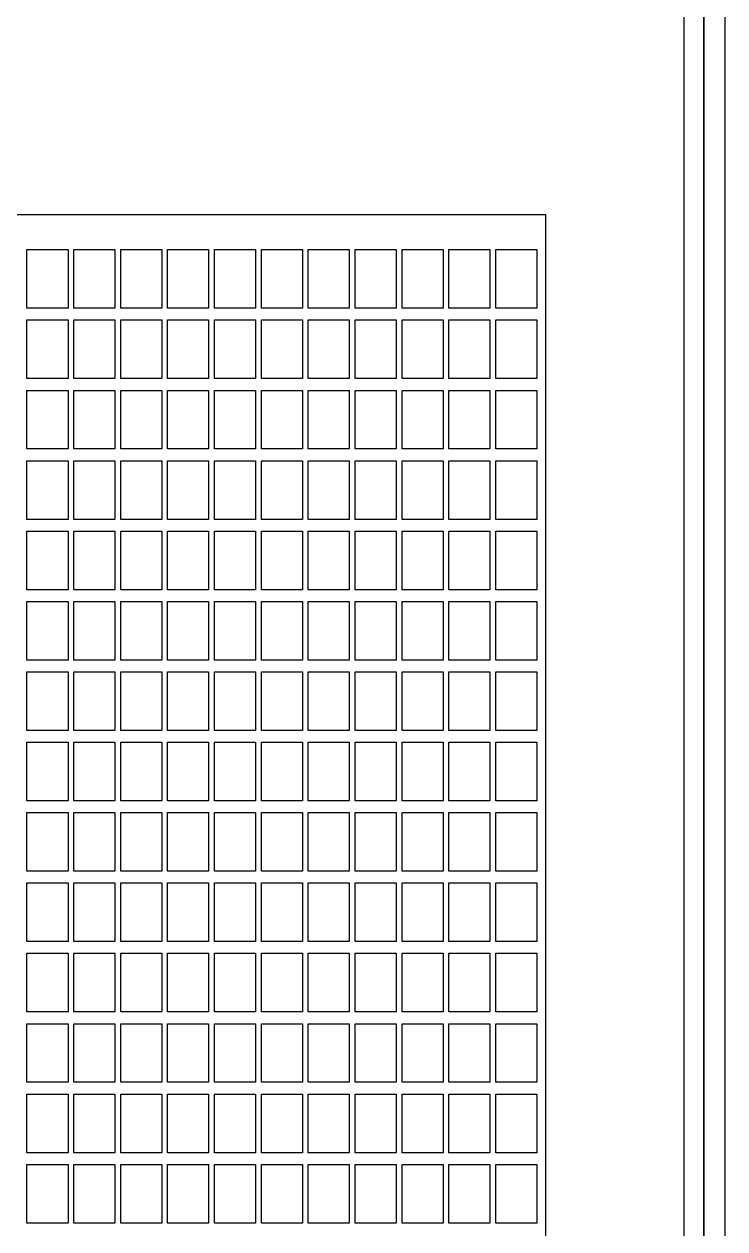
# Model space of a CAD drawing. Header units: inches. Extents: x 0 to 420, y 0 to 297.
# Drawn here: x 67.91 to 91.83, y 103.18 to 144.27 of the extents above; entities that cross this region are included whole.
import ezdxf
from ezdxf.lldxf.tags import DXFTag

# ---------------------------------------------------------------- set-up
doc = ezdxf.new("R2010")
doc.units = ezdxf.units.IN
doc.layers.add('Default', color=7, linetype='Continuous')
doc.layers.add('DV1_Default', color=7, linetype='Continuous')
tags = doc.linetypes.add('CENTER2', pattern=[1.125, 0.75, -0.125, 0.125, -0.125]).pattern_tags.tags
tags[10:11] = [DXFTag(74, 4), DXFTag(75, 0), DXFTag(340, '0'), DXFTag(46, 0.0), DXFTag(50, 0.0), DXFTag(44, 0.0), DXFTag(45, 0.0)]
tags[8:9] = [DXFTag(74, 4), DXFTag(75, 0), DXFTag(340, '0'), DXFTag(46, 0.0), DXFTag(50, 0.0), DXFTag(44, 0.0), DXFTag(45, 0.0)]
tags[6:7] = [DXFTag(74, 4), DXFTag(75, 0), DXFTag(340, '0'), DXFTag(46, 0.0), DXFTag(50, 0.0), DXFTag(44, 0.0), DXFTag(45, 0.0)]
tags[4:5] = [DXFTag(74, 4), DXFTag(75, 0), DXFTag(340, '0'), DXFTag(46, 0.0), DXFTag(50, 0.0), DXFTag(44, 0.0), DXFTag(45, 0.0)]

# ---------------------------------------------------------------- blocks, each defined once
blk = doc.blocks.new('SE')
at = {"layer": 'DV1_Default', "color": 7, "linetype": 'Continuous', "ltscale": 25.4}
for p, q in [((91.109, 63.096), (91.109, 238.376)), ((91.109, 238.376), (91.109, 63.096)), ((91.829, 238.376), (91.829, 63.096)), ((91.109, 63.096), (91.109, 222.376)), ((90.429, 217.336), (90.429, 68.136)), ((68.009, 136.576), (69.409, 136.576)), ((68.009, 134.576), (68.009, 136.576)), ((69.409, 136.576), (69.409, 134.576)), ((69.609, 136.576), (71.009, 136.576)), ((69.609, 134.576), (69.609, 136.576)), ((71.009, 136.576), (71.009, 134.576)), ((71.209, 136.576), (72.609, 136.576)), ((71.209, 134.576), (71.209, 136.576)), ((72.609, 136.576), (72.609, 134.576)), ((72.809, 136.576), (74.209, 136.576)), ((72.809, 134.576), (72.809, 136.576)), ((74.209, 136.576), (74.209, 134.576)), ((74.409, 136.576), (75.809, 136.576)), ((74.409, 134.576), (74.409, 136.576)), ((75.809, 136.576), (75.809, 134.576)), ((76.009, 136.576), (77.409, 136.576)), ((76.009, 134.576), (76.009, 136.576)), ((77.409, 136.576), (77.409, 134.576)), ((77.609, 136.576), (79.009, 136.576)), ((77.609, 134.576), (77.609, 136.576)), ((79.009, 136.576), (79.009, 134.576)), ((79.209, 136.576), (80.609, 136.576)), ((79.209, 134.576), (79.209, 136.576)), ((80.609, 136.576), (80.609, 134.576)), ((80.809, 136.576), (82.209, 136.576)), ((80.809, 134.576), (80.809, 136.576)), ((82.209, 136.576), (82.209, 134.576)), ((82.409, 136.576), (83.809, 136.576)), ((82.409, 134.576), (82.409, 136.576)), ((83.809, 136.576), (83.809, 134.576)), ((84.009, 136.576), (85.409, 136.576)), ((84.009, 134.576), (84.009, 136.576)), ((85.409, 136.576), (85.409, 134.576)), ((69.409, 134.576), (68.009, 134.576)), ((71.009, 134.576), (69.609, 134.576)), ((72.609, 134.576), (71.209, 134.576)), ((74.209, 134.576), (72.809, 134.576)), ((75.809, 134.576), (74.409, 134.576)), ((77.409, 134.576), (76.009, 134.576)), ((79.009, 134.576), (77.609, 134.576)), ((80.609, 134.576), (79.209, 134.576)), ((82.209, 134.576), (80.809, 134.576)), ((83.809, 134.576), (82.409, 134.576)), ((85.409, 134.576), (84.009, 134.576)), ((68.009, 134.176), (69.409, 134.176)), ((68.009, 132.176), (68.009, 134.176)), ((69.409, 134.176), (69.409, 132.176)), ((69.609, 134.176), (71.009, 134.176)), ((69.609, 132.176), (69.609, 134.176)), ((71.009, 134.176), (71.009, 132.176)), ((71.209, 134.176), (72.609, 134.176)), ((71.209, 132.176), (71.209, 134.176)), ((72.609, 134.176), (72.609, 132.176)), ((72.809, 134.176), (74.209, 134.176)), ((72.809, 132.176), (72.809, 134.176)), ((74.209, 134.176), (74.209, 132.176)), ((74.409, 134.176), (75.809, 134.176)), ((74.409, 132.176), (74.409, 134.176)), ((75.809, 134.176), (75.809, 132.176)), ((76.009, 134.176), (77.409, 134.176)), ((76.009, 132.176), (76.009, 134.176)), ((77.409, 134.176), (77.409, 132.176)), ((77.609, 134.176), (79.009, 134.176)), ((77.609, 132.176), (77.609, 134.176)), ((79.009, 134.176), (79.009, 132.176)), ((79.209, 134.176), (80.609, 134.176)), ((79.209, 132.176), (79.209, 134.176)), ((80.609, 134.176), (80.609, 132.176)), ((80.809, 134.176), (82.209, 134.176)), ((80.809, 132.176), (80.809, 134.176)), ((82.209, 134.176), (82.209, 132.176)), ((82.409, 134.176), (83.809, 134.176)), ((82.409, 132.176), (82.409, 134.176)), ((83.809, 134.176), (83.809, 132.176)), ((84.009, 134.176), (85.409, 134.176)), ((84.009, 132.176), (84.009, 134.176)), ((85.409, 134.176), (85.409, 132.176)), ((69.409, 132.176), (68.009, 132.176)), ((71.009, 132.176), (69.609, 132.176)), ((72.609, 132.176), (71.209, 132.176)), ((74.209, 132.176), (72.809, 132.176)), ((75.809, 132.176), (74.409, 132.176)), ((77.409, 132.176), (76.009, 132.176)), ((79.009, 132.176), (77.609, 132.176)), ((80.609, 132.176), (79.209, 132.176)), ((82.209, 132.176), (80.809, 132.176)), ((83.809, 132.176), (82.409, 132.176)), ((85.409, 132.176), (84.009, 132.176)), ((68.009, 131.776), (69.409, 131.776)), ((68.009, 129.776), (68.009, 131.776)), ((69.409, 131.776), (69.409, 129.776)), ((69.609, 131.776), (71.009, 131.776)), ((69.609, 129.776), (69.609, 131.776)), ((71.009, 131.776), (71.009, 129.776)), ((71.209, 131.776), (72.609, 131.776)), ((71.209, 129.776), (71.209, 131.776)), ((72.609, 131.776), (72.609, 129.776)), ((72.809, 131.776), (74.209, 131.776)), ((72.809, 129.776), (72.809, 131.776)), ((74.209, 131.776), (74.209, 129.776)), ((74.409, 131.776), (75.809, 131.776)), ((74.409, 129.776), (74.409, 131.776)), ((75.809, 131.776), (75.809, 129.776)), ((76.009, 131.776), (77.409, 131.776)), ((76.009, 129.776), (76.009, 131.776)), ((77.409, 131.776), (77.409, 129.776)), ((77.609, 131.776), (79.009, 131.776)), ((77.609, 129.776), (77.609, 131.776)), ((79.009, 131.776), (79.009, 129.776)), ((79.209, 131.776), (80.609, 131.776)), ((79.209, 129.776), (79.209, 131.776)), ((80.609, 131.776), (80.609, 129.776)), ((80.809, 131.776), (82.209, 131.776)), ((80.809, 129.776), (80.809, 131.776)), ((82.209, 131.776), (82.209, 129.776)), ((82.409, 131.776), (83.809, 131.776)), ((82.409, 129.776), (82.409, 131.776)), ((83.809, 131.776), (83.809, 129.776)), ((84.009, 131.776), (85.409, 131.776)), ((84.009, 129.776), (84.009, 131.776)), ((85.409, 131.776), (85.409, 129.776)), ((69.409, 129.776), (68.009, 129.776)), ((71.009, 129.776), (69.609, 129.776)), ((72.609, 129.776), (71.209, 129.776)), ((74.209, 129.776), (72.809, 129.776)), ((75.809, 129.776), (74.409, 129.776)), ((77.409, 129.776), (76.009, 129.776)), ((79.009, 129.776), (77.609, 129.776)), ((80.609, 129.776), (79.209, 129.776)), ((82.209, 129.776), (80.809, 129.776)), ((83.809, 129.776), (82.409, 129.776)), ((85.409, 129.776), (84.009, 129.776)), ((68.009, 129.376), (69.409, 129.376)), ((68.009, 127.376), (68.009, 129.376)), ((69.409, 129.376), (69.409, 127.376)), ((69.609, 129.376), (71.009, 129.376)), ((69.609, 127.376), (69.609, 129.376)), ((71.009, 129.376), (71.009, 127.376)), ((71.209, 129.376), (72.609, 129.376)), ((71.209, 127.376), (71.209, 129.376)), ((72.609, 129.376), (72.609, 127.376)), ((72.809, 129.376), (74.209, 129.376)), ((72.809, 127.376), (72.809, 129.376)), ((74.209, 129.376), (74.209, 127.376)), ((74.409, 129.376), (75.809, 129.376)), ((74.409, 127.376), (74.409, 129.376)), ((75.809, 129.376), (75.809, 127.376)), ((76.009, 129.376), (77.409, 129.376)), ((76.009, 127.376), (76.009, 129.376)), ((77.409, 129.376), (77.409, 127.376)), ((77.609, 129.376), (79.009, 129.376)), ((77.609, 127.376), (77.609, 129.376)), ((79.009, 129.376), (79.009, 127.376)), ((79.209, 129.376), (80.609, 129.376)), ((79.209, 127.376), (79.209, 129.376)), ((80.609, 129.376), (80.609, 127.376)), ((80.809, 129.376), (82.209, 129.376)), ((80.809, 127.376), (80.809, 129.376)), ((82.209, 129.376), (82.209, 127.376)), ((82.409, 129.376), (83.809, 129.376)), ((82.409, 127.376), (82.409, 129.376)), ((83.809, 129.376), (83.809, 127.376)), ((84.009, 129.376), (85.409, 129.376)), ((84.009, 127.376), (84.009, 129.376)), ((85.409, 129.376), (85.409, 127.376)), ((69.409, 127.376), (68.009, 127.376)), ((68.009, 126.976), (69.409, 126.976)), ((68.009, 124.976), (68.009, 126.976)), ((69.409, 126.976), (69.409, 124.976)), ((71.009, 127.376), (69.609, 127.376)), ((69.609, 126.976), (71.009, 126.976)), ((69.609, 124.976), (69.609, 126.976)), ((71.009, 126.976), (71.009, 124.976)), ((72.609, 127.376), (71.209, 127.376)), ((71.209, 126.976), (72.609, 126.976)), ((71.209, 124.976), (71.209, 126.976)), ((72.609, 126.976), (72.609, 124.976)), ((74.209, 127.376), (72.809, 127.376)), ((72.809, 126.976), (74.209, 126.976)), ((72.809, 124.976), (72.809, 126.976)), ((74.209, 126.976), (74.209, 124.976)), ((75.809, 127.376), (74.409, 127.376)), ((74.409, 126.976), (75.809, 126.976)), ((74.409, 124.976), (74.409, 126.976)), ((75.809, 126.976), (75.809, 124.976)), ((77.409, 127.376), (76.009, 127.376)), ((76.009, 126.976), (77.409, 126.976)), ((76.009, 124.976), (76.009, 126.976)), ((77.409, 126.976), (77.409, 124.976)), ((79.009, 127.376), (77.609, 127.376)), ((77.609, 126.976), (79.009, 126.976)), ((77.609, 124.976), (77.609, 126.976)), ((79.009, 126.976), (79.009, 124.976)), ((80.609, 127.376), (79.209, 127.376)), ((79.209, 126.976), (80.609, 126.976)), ((79.209, 124.976), (79.209, 126.976)), ((80.609, 126.976), (80.609, 124.976)), ((82.209, 127.376), (80.809, 127.376)), ((80.809, 126.976), (82.209, 126.976)), ((80.809, 124.976), (80.809, 126.976)), ((82.209, 126.976), (82.209, 124.976)), ((83.809, 127.376), (82.409, 127.376)), ((82.409, 126.976), (83.809, 126.976)), ((82.409, 124.976), (82.409, 126.976)), ((83.809, 126.976), (83.809, 124.976)), ((85.409, 127.376), (84.009, 127.376)), ((84.009, 126.976), (85.409, 126.976)), ((84.009, 124.976), (84.009, 126.976)), ((85.409, 126.976), (85.409, 124.976)), ((69.409, 124.976), (68.009, 124.976)), ((71.009, 124.976), (69.609, 124.976)), ((72.609, 124.976), (71.209, 124.976)), ((74.209, 124.976), (72.809, 124.976)), ((75.809, 124.976), (74.409, 124.976)), ((77.409, 124.976), (76.009, 124.976)), ((79.009, 124.976), (77.609, 124.976)), ((80.609, 124.976), (79.209, 124.976)), ((82.209, 124.976), (80.809, 124.976)), ((83.809, 124.976), (82.409, 124.976)), ((85.409, 124.976), (84.009, 124.976)), ((68.009, 124.576), (69.409, 124.576)), ((68.009, 122.576), (68.009, 124.576)), ((69.409, 124.576), (69.409, 122.576)), ((69.609, 124.576), (71.009, 124.576)), ((69.609, 122.576), (69.609, 124.576)), ((71.009, 124.576), (71.009, 122.576)), ((71.209, 124.576), (72.609, 124.576)), ((71.209, 122.576), (71.209, 124.576)), ((72.609, 124.576), (72.609, 122.576)), ((72.809, 124.576), (74.209, 124.576)), ((72.809, 122.576), (72.809, 124.576)), ((74.209, 124.576), (74.209, 122.576)), ((74.409, 124.576), (75.809, 124.576)), ((74.409, 122.576), (74.409, 124.576)), ((75.809, 124.576), (75.809, 122.576)), ((76.009, 124.576), (77.409, 124.576)), ((76.009, 122.576), (76.009, 124.576)), ((77.409, 124.576), (77.409, 122.576)), ((77.609, 124.576), (79.009, 124.576)), ((77.609, 122.576), (77.609, 124.576)), ((79.009, 124.576), (79.009, 122.576)), ((79.209, 124.576), (80.609, 124.576)), ((79.209, 122.576), (79.209, 124.576)), ((80.609, 124.576), (80.609, 122.576)), ((80.809, 124.576), (82.209, 124.576)), ((80.809, 122.576), (80.809, 124.576)), ((82.209, 124.576), (82.209, 122.576)), ((82.409, 124.576), (83.809, 124.576)), ((82.409, 122.576), (82.409, 124.576)), ((83.809, 124.576), (83.809, 122.576)), ((84.009, 124.576), (85.409, 124.576)), ((84.009, 122.576), (84.009, 124.576)), ((85.409, 124.576), (85.409, 122.576)), ((69.409, 122.576), (68.009, 122.576)), ((71.009, 122.576), (69.609, 122.576)), ((72.609, 122.576), (71.209, 122.576)), ((74.209, 122.576), (72.809, 122.576)), ((75.809, 122.576), (74.409, 122.576)), ((77.409, 122.576), (76.009, 122.576)), ((79.009, 122.576), (77.609, 122.576)), ((80.609, 122.576), (79.209, 122.576)), ((82.209, 122.576), (80.809, 122.576)), ((83.809, 122.576), (82.409, 122.576)), ((85.409, 122.576), (84.009, 122.576)), ((68.009, 122.176), (69.409, 122.176)), ((68.009, 120.176), (68.009, 122.176)), ((69.409, 122.176), (69.409, 120.176)), ((69.609, 122.176), (71.009, 122.176)), ((69.609, 120.176), (69.609, 122.176)), ((71.009, 122.176), (71.009, 120.176)), ((71.209, 122.176), (72.609, 122.176)), ((71.209, 120.176), (71.209, 122.176)), ((72.609, 122.176), (72.609, 120.176)), ((72.809, 122.176), (74.209, 122.176)), ((72.809, 120.176), (72.809, 122.176)), ((74.209, 122.176), (74.209, 120.176)), ((74.409, 122.176), (75.809, 122.176)), ((74.409, 120.176), (74.409, 122.176)), ((75.809, 122.176), (75.809, 120.176)), ((76.009, 122.176), (77.409, 122.176)), ((76.009, 120.176), (76.009, 122.176)), ((77.409, 122.176), (77.409, 120.176)), ((77.609, 122.176), (79.009, 122.176)), ((77.609, 120.176), (77.609, 122.176)), ((79.009, 122.176), (79.009, 120.176)), ((79.209, 122.176), (80.609, 122.176)), ((79.209, 120.176), (79.209, 122.176)), ((80.609, 122.176), (80.609, 120.176)), ((80.809, 122.176), (82.209, 122.176)), ((80.809, 120.176), (80.809, 122.176)), ((82.209, 122.176), (82.209, 120.176)), ((82.409, 122.176), (83.809, 122.176)), ((82.409, 120.176), (82.409, 122.176)), ((83.809, 122.176), (83.809, 120.176)), ((84.009, 122.176), (85.409, 122.176)), ((84.009, 120.176), (84.009, 122.176)), ((85.409, 122.176), (85.409, 120.176)), ((69.409, 120.176), (68.009, 120.176)), ((71.009, 120.176), (69.609, 120.176)), ((72.609, 120.176), (71.209, 120.176)), ((74.209, 120.176), (72.809, 120.176)), ((75.809, 120.176), (74.409, 120.176)), ((77.409, 120.176), (76.009, 120.176)), ((79.009, 120.176), (77.609, 120.176)), ((80.609, 120.176), (79.209, 120.176)), ((82.209, 120.176), (80.809, 120.176)), ((83.809, 120.176), (82.409, 120.176)), ((85.409, 120.176), (84.009, 120.176)), ((68.009, 119.776), (69.409, 119.776)), ((68.009, 117.776), (68.009, 119.776)), ((69.409, 119.776), (69.409, 117.776)), ((69.609, 119.776), (71.009, 119.776)), ((69.609, 117.776), (69.609, 119.776)), ((71.009, 119.776), (71.009, 117.776)), ((71.209, 119.776), (72.609, 119.776)), ((71.209, 117.776), (71.209, 119.776)), ((72.609, 119.776), (72.609, 117.776)), ((72.809, 119.776), (74.209, 119.776)), ((72.809, 117.776), (72.809, 119.776)), ((74.209, 119.776), (74.209, 117.776)), ((74.409, 119.776), (75.809, 119.776)), ((74.409, 117.776), (74.409, 119.776)), ((75.809, 119.776), (75.809, 117.776)), ((76.009, 119.776), (77.409, 119.776)), ((76.009, 117.776), (76.009, 119.776)), ((77.409, 119.776), (77.409, 117.776)), ((77.609, 119.776), (79.009, 119.776)), ((77.609, 117.776), (77.609, 119.776)), ((79.009, 119.776), (79.009, 117.776)), ((79.209, 119.776), (80.609, 119.776)), ((79.209, 117.776), (79.209, 119.776)), ((80.609, 119.776), (80.609, 117.776)), ((80.809, 119.776), (82.209, 119.776)), ((80.809, 117.776), (80.809, 119.776)), ((82.209, 119.776), (82.209, 117.776)), ((82.409, 119.776), (83.809, 119.776)), ((82.409, 117.776), (82.409, 119.776)), ((83.809, 119.776), (83.809, 117.776)), ((84.009, 119.776), (85.409, 119.776)), ((84.009, 117.776), (84.009, 119.776)), ((85.409, 119.776), (85.409, 117.776)), ((69.409, 117.776), (68.009, 117.776)), ((71.009, 117.776), (69.609, 117.776)), ((72.609, 117.776), (71.209, 117.776)), ((74.209, 117.776), (72.809, 117.776)), ((75.809, 117.776), (74.409, 117.776)), ((77.409, 117.776), (76.009, 117.776)), ((79.009, 117.776), (77.609, 117.776)), ((80.609, 117.776), (79.209, 117.776)), ((82.209, 117.776), (80.809, 117.776)), ((83.809, 117.776), (82.409, 117.776)), ((85.409, 117.776), (84.009, 117.776)), ((68.009, 117.376), (69.409, 117.376)), ((68.009, 115.376), (68.009, 117.376)), ((69.409, 117.376), (69.409, 115.376)), ((69.609, 117.376), (71.009, 117.376)), ((69.609, 115.376), (69.609, 117.376)), ((71.009, 117.376), (71.009, 115.376)), ((71.209, 117.376), (72.609, 117.376)), ((71.209, 115.376), (71.209, 117.376)), ((72.609, 117.376), (72.609, 115.376)), ((72.809, 117.376), (74.209, 117.376)), ((72.809, 115.376), (72.809, 117.376)), ((74.209, 117.376), (74.209, 115.376)), ((74.409, 117.376), (75.809, 117.376)), ((74.409, 115.376), (74.409, 117.376)), ((75.809, 117.376), (75.809, 115.376)), ((76.009, 117.376), (77.409, 117.376)), ((76.009, 115.376), (76.009, 117.376)), ((77.409, 117.376), (77.409, 115.376)), ((77.609, 117.376), (79.009, 117.376)), ((77.609, 115.376), (77.609, 117.376)), ((79.009, 117.376), (79.009, 115.376)), ((79.209, 117.376), (80.609, 117.376)), ((79.209, 115.376), (79.209, 117.376)), ((80.609, 117.376), (80.609, 115.376)), ((80.809, 117.376), (82.209, 117.376)), ((80.809, 115.376), (80.809, 117.376)), ((82.209, 117.376), (82.209, 115.376)), ((82.409, 117.376), (83.809, 117.376)), ((82.409, 115.376), (82.409, 117.376)), ((83.809, 117.376), (83.809, 115.376)), ((84.009, 117.376), (85.409, 117.376)), ((84.009, 115.376), (84.009, 117.376)), ((85.409, 117.376), (85.409, 115.376)), ((69.409, 115.376), (68.009, 115.376)), ((71.009, 115.376), (69.609, 115.376)), ((72.609, 115.376), (71.209, 115.376)), ((74.209, 115.376), (72.809, 115.376)), ((75.809, 115.376), (74.409, 115.376)), ((77.409, 115.376), (76.009, 115.376)), ((79.009, 115.376), (77.609, 115.376)), ((80.609, 115.376), (79.209, 115.376)), ((82.209, 115.376), (80.809, 115.376)), ((83.809, 115.376), (82.409, 115.376)), ((85.409, 115.376), (84.009, 115.376)), ((68.009, 114.976), (69.409, 114.976)), ((68.009, 112.976), (68.009, 114.976)), ((69.409, 114.976), (69.409, 112.976)), ((69.609, 114.976), (71.009, 114.976)), ((69.609, 112.976), (69.609, 114.976)), ((71.009, 114.976), (71.009, 112.976)), ((71.209, 114.976), (72.609, 114.976)), ((71.209, 112.976), (71.209, 114.976)), ((72.609, 114.976), (72.609, 112.976)), ((72.809, 114.976), (74.209, 114.976)), ((72.809, 112.976), (72.809, 114.976)), ((74.209, 114.976), (74.209, 112.976)), ((74.409, 114.976), (75.809, 114.976)), ((74.409, 112.976), (74.409, 114.976)), ((75.809, 114.976), (75.809, 112.976)), ((76.009, 114.976), (77.409, 114.976)), ((76.009, 112.976), (76.009, 114.976)), ((77.409, 114.976), (77.409, 112.976)), ((77.609, 114.976), (79.009, 114.976)), ((77.609, 112.976), (77.609, 114.976)), ((79.009, 114.976), (79.009, 112.976)), ((79.209, 114.976), (80.609, 114.976)), ((79.209, 112.976), (79.209, 114.976)), ((80.609, 114.976), (80.609, 112.976)), ((80.809, 114.976), (82.209, 114.976)), ((80.809, 112.976), (80.809, 114.976)), ((82.209, 114.976), (82.209, 112.976)), ((82.409, 114.976), (83.809, 114.976)), ((82.409, 112.976), (82.409, 114.976)), ((83.809, 114.976), (83.809, 112.976)), ((84.009, 114.976), (85.409, 114.976)), ((84.009, 112.976), (84.009, 114.976)), ((85.409, 114.976), (85.409, 112.976)), ((69.409, 112.976), (68.009, 112.976)), ((71.009, 112.976), (69.609, 112.976)), ((72.609, 112.976), (71.209, 112.976)), ((74.209, 112.976), (72.809, 112.976)), ((75.809, 112.976), (74.409, 112.976)), ((77.409, 112.976), (76.009, 112.976)), ((79.009, 112.976), (77.609, 112.976)), ((80.609, 112.976), (79.209, 112.976)), ((82.209, 112.976), (80.809, 112.976)), ((83.809, 112.976), (82.409, 112.976)), ((85.409, 112.976), (84.009, 112.976)), ((68.009, 112.576), (69.409, 112.576)), ((68.009, 110.576), (68.009, 112.576)), ((69.409, 112.576), (69.409, 110.576)), ((69.609, 112.576), (71.009, 112.576)), ((69.609, 110.576), (69.609, 112.576)), ((71.009, 112.576), (71.009, 110.576)), ((71.209, 112.576), (72.609, 112.576)), ((71.209, 110.576), (71.209, 112.576)), ((72.609, 112.576), (72.609, 110.576)), ((72.809, 112.576), (74.209, 112.576)), ((72.809, 110.576), (72.809, 112.576)), ((74.209, 112.576), (74.209, 110.576)), ((74.409, 112.576), (75.809, 112.576)), ((74.409, 110.576), (74.409, 112.576)), ((75.809, 112.576), (75.809, 110.576)), ((76.009, 112.576), (77.409, 112.576)), ((76.009, 110.576), (76.009, 112.576)), ((77.409, 112.576), (77.409, 110.576)), ((77.609, 112.576), (79.009, 112.576)), ((77.609, 110.576), (77.609, 112.576)), ((79.009, 112.576), (79.009, 110.576)), ((79.209, 112.576), (80.609, 112.576)), ((79.209, 110.576), (79.209, 112.576)), ((80.609, 112.576), (80.609, 110.576)), ((80.809, 112.576), (82.209, 112.576)), ((80.809, 110.576), (80.809, 112.576)), ((82.209, 112.576), (82.209, 110.576)), ((82.409, 112.576), (83.809, 112.576)), ((82.409, 110.576), (82.409, 112.576)), ((83.809, 112.576), (83.809, 110.576)), ((84.009, 112.576), (85.409, 112.576)), ((84.009, 110.576), (84.009, 112.576)), ((85.409, 112.576), (85.409, 110.576)), ((69.409, 110.576), (68.009, 110.576)), ((71.009, 110.576), (69.609, 110.576)), ((72.609, 110.576), (71.209, 110.576)), ((74.209, 110.576), (72.809, 110.576)), ((75.809, 110.576), (74.409, 110.576)), ((77.409, 110.576), (76.009, 110.576)), ((79.009, 110.576), (77.609, 110.576)), ((80.609, 110.576), (79.209, 110.576)), ((82.209, 110.576), (80.809, 110.576)), ((83.809, 110.576), (82.409, 110.576)), ((85.409, 110.576), (84.009, 110.576)), ((68.009, 110.176), (69.409, 110.176)), ((68.009, 108.176), (68.009, 110.176)), ((69.409, 110.176), (69.409, 108.176)), ((69.609, 110.176), (71.009, 110.176)), ((69.609, 108.176), (69.609, 110.176)), ((71.009, 110.176), (71.009, 108.176)), ((71.209, 110.176), (72.609, 110.176)), ((71.209, 108.176), (71.209, 110.176)), ((72.609, 110.176), (72.609, 108.176)), ((72.809, 110.176), (74.209, 110.176)), ((72.809, 108.176), (72.809, 110.176)), ((74.209, 110.176), (74.209, 108.176)), ((74.409, 110.176), (75.809, 110.176)), ((74.409, 108.176), (74.409, 110.176)), ((75.809, 110.176), (75.809, 108.176)), ((76.009, 110.176), (77.409, 110.176)), ((76.009, 108.176), (76.009, 110.176)), ((77.409, 110.176), (77.409, 108.176)), ((77.609, 110.176), (79.009, 110.176)), ((77.609, 108.176), (77.609, 110.176)), ((79.009, 110.176), (79.009, 108.176)), ((79.209, 110.176), (80.609, 110.176)), ((79.209, 108.176), (79.209, 110.176)), ((80.609, 110.176), (80.609, 108.176)), ((80.809, 110.176), (82.209, 110.176)), ((80.809, 108.176), (80.809, 110.176)), ((82.209, 110.176), (82.209, 108.176)), ((82.409, 110.176), (83.809, 110.176)), ((82.409, 108.176), (82.409, 110.176)), ((83.809, 110.176), (83.809, 108.176)), ((84.009, 110.176), (85.409, 110.176)), ((84.009, 108.176), (84.009, 110.176)), ((85.409, 110.176), (85.409, 108.176)), ((69.409, 108.176), (68.009, 108.176)), ((71.009, 108.176), (69.609, 108.176)), ((72.609, 108.176), (71.209, 108.176)), ((74.209, 108.176), (72.809, 108.176)), ((75.809, 108.176), (74.409, 108.176)), ((77.409, 108.176), (76.009, 108.176)), ((79.009, 108.176), (77.609, 108.176)), ((80.609, 108.176), (79.209, 108.176)), ((82.209, 108.176), (80.809, 108.176)), ((83.809, 108.176), (82.409, 108.176)), ((85.409, 108.176), (84.009, 108.176)), ((68.009, 107.776), (69.409, 107.776)), ((68.009, 105.776), (68.009, 107.776)), ((69.409, 107.776), (69.409, 105.776)), ((69.609, 107.776), (71.009, 107.776)), ((69.609, 105.776), (69.609, 107.776)), ((71.009, 107.776), (71.009, 105.776)), ((71.209, 107.776), (72.609, 107.776)), ((71.209, 105.776), (71.209, 107.776)), ((72.609, 107.776), (72.609, 105.776)), ((72.809, 107.776), (74.209, 107.776)), ((72.809, 105.776), (72.809, 107.776)), ((74.209, 107.776), (74.209, 105.776)), ((74.409, 107.776), (75.809, 107.776)), ((74.409, 105.776), (74.409, 107.776)), ((75.809, 107.776), (75.809, 105.776)), ((76.009, 107.776), (77.409, 107.776)), ((76.009, 105.776), (76.009, 107.776)), ((77.409, 107.776), (77.409, 105.776)), ((77.609, 107.776), (79.009, 107.776)), ((77.609, 105.776), (77.609, 107.776)), ((79.009, 107.776), (79.009, 105.776)), ((79.209, 107.776), (80.609, 107.776)), ((79.209, 105.776), (79.209, 107.776)), ((80.609, 107.776), (80.609, 105.776)), ((80.809, 107.776), (82.209, 107.776)), ((80.809, 105.776), (80.809, 107.776)), ((82.209, 107.776), (82.209, 105.776)), ((82.409, 107.776), (83.809, 107.776)), ((82.409, 105.776), (82.409, 107.776)), ((83.809, 107.776), (83.809, 105.776)), ((84.009, 107.776), (85.409, 107.776)), ((84.009, 105.776), (84.009, 107.776)), ((85.409, 107.776), (85.409, 105.776)), ((69.409, 105.776), (68.009, 105.776)), ((71.009, 105.776), (69.609, 105.776)), ((72.609, 105.776), (71.209, 105.776)), ((74.209, 105.776), (72.809, 105.776)), ((75.809, 105.776), (74.409, 105.776)), ((77.409, 105.776), (76.009, 105.776)), ((79.009, 105.776), (77.609, 105.776)), ((80.609, 105.776), (79.209, 105.776)), ((82.209, 105.776), (80.809, 105.776)), ((83.809, 105.776), (82.409, 105.776)), ((85.409, 105.776), (84.009, 105.776)), ((68.009, 105.376), (69.409, 105.376)), ((68.009, 103.376), (68.009, 105.376)), ((69.409, 105.376), (69.409, 103.376)), ((69.609, 105.376), (71.009, 105.376)), ((69.609, 103.376), (69.609, 105.376)), ((71.009, 105.376), (71.009, 103.376)), ((71.209, 105.376), (72.609, 105.376)), ((71.209, 103.376), (71.209, 105.376)), ((72.609, 105.376), (72.609, 103.376)), ((72.809, 105.376), (74.209, 105.376)), ((72.809, 103.376), (72.809, 105.376)), ((74.209, 105.376), (74.209, 103.376)), ((74.409, 105.376), (75.809, 105.376)), ((74.409, 103.376), (74.409, 105.376)), ((75.809, 105.376), (75.809, 103.376)), ((76.009, 105.376), (77.409, 105.376)), ((76.009, 103.376), (76.009, 105.376)), ((77.409, 105.376), (77.409, 103.376)), ((77.609, 105.376), (79.009, 105.376)), ((77.609, 103.376), (77.609, 105.376)), ((79.009, 105.376), (79.009, 103.376)), ((79.209, 105.376), (80.609, 105.376)), ((79.209, 103.376), (79.209, 105.376)), ((80.609, 105.376), (80.609, 103.376)), ((80.809, 105.376), (82.209, 105.376)), ((80.809, 103.376), (80.809, 105.376)), ((82.209, 105.376), (82.209, 103.376)), ((82.409, 105.376), (83.809, 105.376)), ((82.409, 103.376), (82.409, 105.376)), ((83.809, 105.376), (83.809, 103.376)), ((84.009, 105.376), (85.409, 105.376)), ((84.009, 103.376), (84.009, 105.376)), ((85.409, 105.376), (85.409, 103.376)), ((69.409, 103.376), (68.009, 103.376)), ((71.009, 103.376), (69.609, 103.376)), ((72.609, 103.376), (71.209, 103.376)), ((74.209, 103.376), (72.809, 103.376)), ((75.809, 103.376), (74.409, 103.376)), ((77.409, 103.376), (76.009, 103.376)), ((79.009, 103.376), (77.609, 103.376)), ((80.609, 103.376), (79.209, 103.376)), ((82.209, 103.376), (80.809, 103.376)), ((83.809, 103.376), (82.409, 103.376)), ((85.409, 103.376), (84.009, 103.376))]:
    blk.add_line(p, q, dxfattribs=at)
at = {"layer": 'DV1_Default', "color": 7, "linetype": 'CENTER2', "ltscale": 25.4}
for p, q in [((48.509, 137.776), (85.709, 137.776)), ((85.709, 137.776), (85.709, 78.176))]:
    blk.add_line(p, q, dxfattribs=at)

msp = doc.modelspace()

# ---------------------------------------------------------------- block references
at = {"layer": 'Default'}
msp.add_blockref('SE', (0, 0), dxfattribs=at)

doc.saveas('drawing.dxf')
